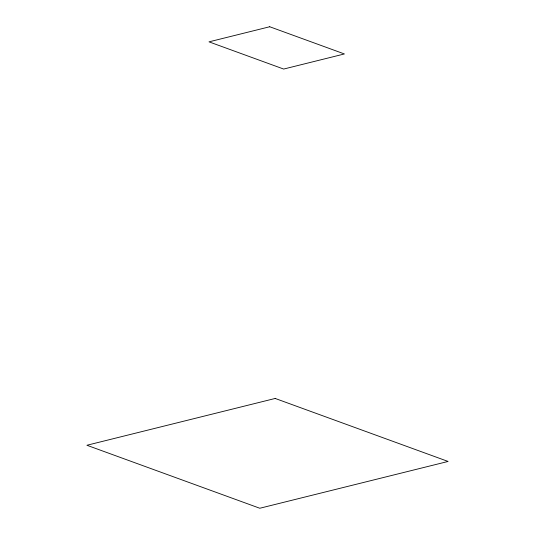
<?xml version="1.0" encoding="UTF-8"?>
<svg xmlns="http://www.w3.org/2000/svg" width="535" height="535" viewBox="0 0 535 535"><rect width="100%" height="100%" fill="white"/><g stroke="black" fill="none" stroke-linecap="round" stroke-linejoin="round"><path stroke-width="0.8" d="M269.727 26.75L208.998 41.844L283.67 69.055L344.406 53.955L269.727 26.75M275.197 398.455L86.911 445.26L259.803 508.25L448.089 461.451L275.197 398.455"/></g></svg>
